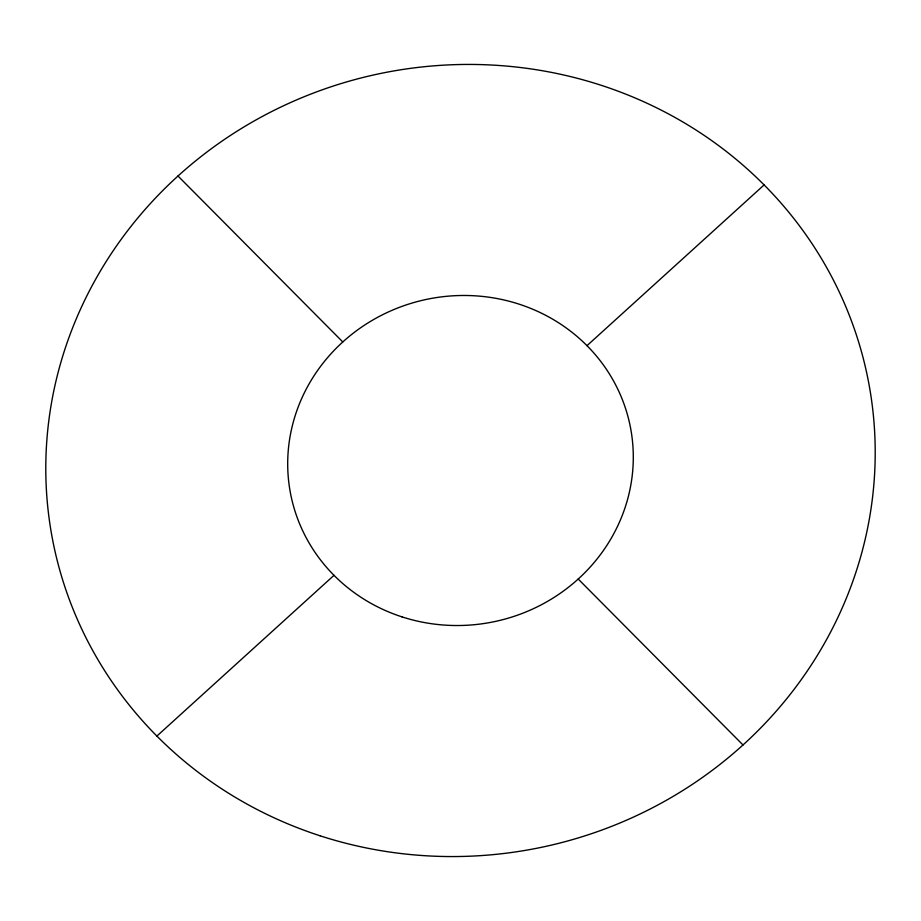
<?xml version="1.0" encoding="UTF-8"?>
<svg xmlns="http://www.w3.org/2000/svg" width="921" height="921" viewBox="0 0 921 921"><rect width="100%" height="100%" fill="white"/><g stroke="black" fill="none" stroke-linecap="round" stroke-linejoin="round"><path stroke-width="1.38" d="M156.892 736.075L334.001 575.326M586.999 345.674L764.108 184.925M177.995 176.015L342.796 341.967M578.204 579.033L743.005 744.985M320.094 835.796A415.544 395.201 -11.8 0 0 868.641 382.468A415.544 395.201 -11.8 0 0 192.765 163.224A415.544 395.201 -11.8 0 0 320.094 835.796M401.993 616.874A173.148 164.663 -11.8 0 0 630.563 427.989A173.148 164.663 -11.8 0 0 348.944 336.637A173.148 164.663 -11.8 0 0 401.993 616.874"/></g></svg>
